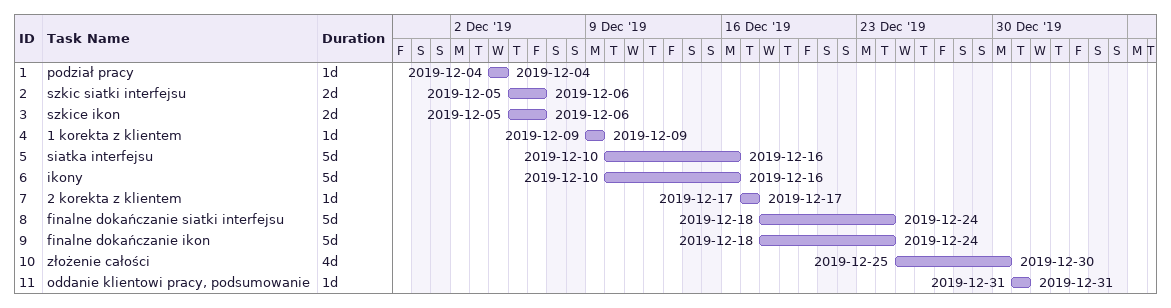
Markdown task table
| ID | Task | Duration | Start | Finish |
|---|---|---|---|---|
| 1 | podział pracy | 1d | 2019-12-04 | 2019-12-04 |
| 2 | szkic siatki interfejsu | 2d | 2019-12-05 | 2019-12-06 |
| 3 | szkice ikon | 2d | 2019-12-05 | 2019-12-06 |
| 4 | 1 korekta z klientem | 1d | 2019-12-09 | 2019-12-09 |
| 5 | siatka interfejsu | 5d | 2019-12-10 | 2019-12-16 |
| 6 | ikony | 5d | 2019-12-10 | 2019-12-16 |
| 7 | 2 korekta z klientem | 1d | 2019-12-17 | 2019-12-17 |
| 8 | finalne dokańczanie siatki interfejsu | 5d | 2019-12-18 | 2019-12-24 |
| 9 | finalne dokańczanie ikon | 5d | 2019-12-18 | 2019-12-24 |
| 10 | złożenie całości | 4d | 2019-12-25 | 2019-12-30 |
| 11 | oddanie klientowi pracy, podsumowanie | 1d | 2019-12-31 | 2019-12-31 |
